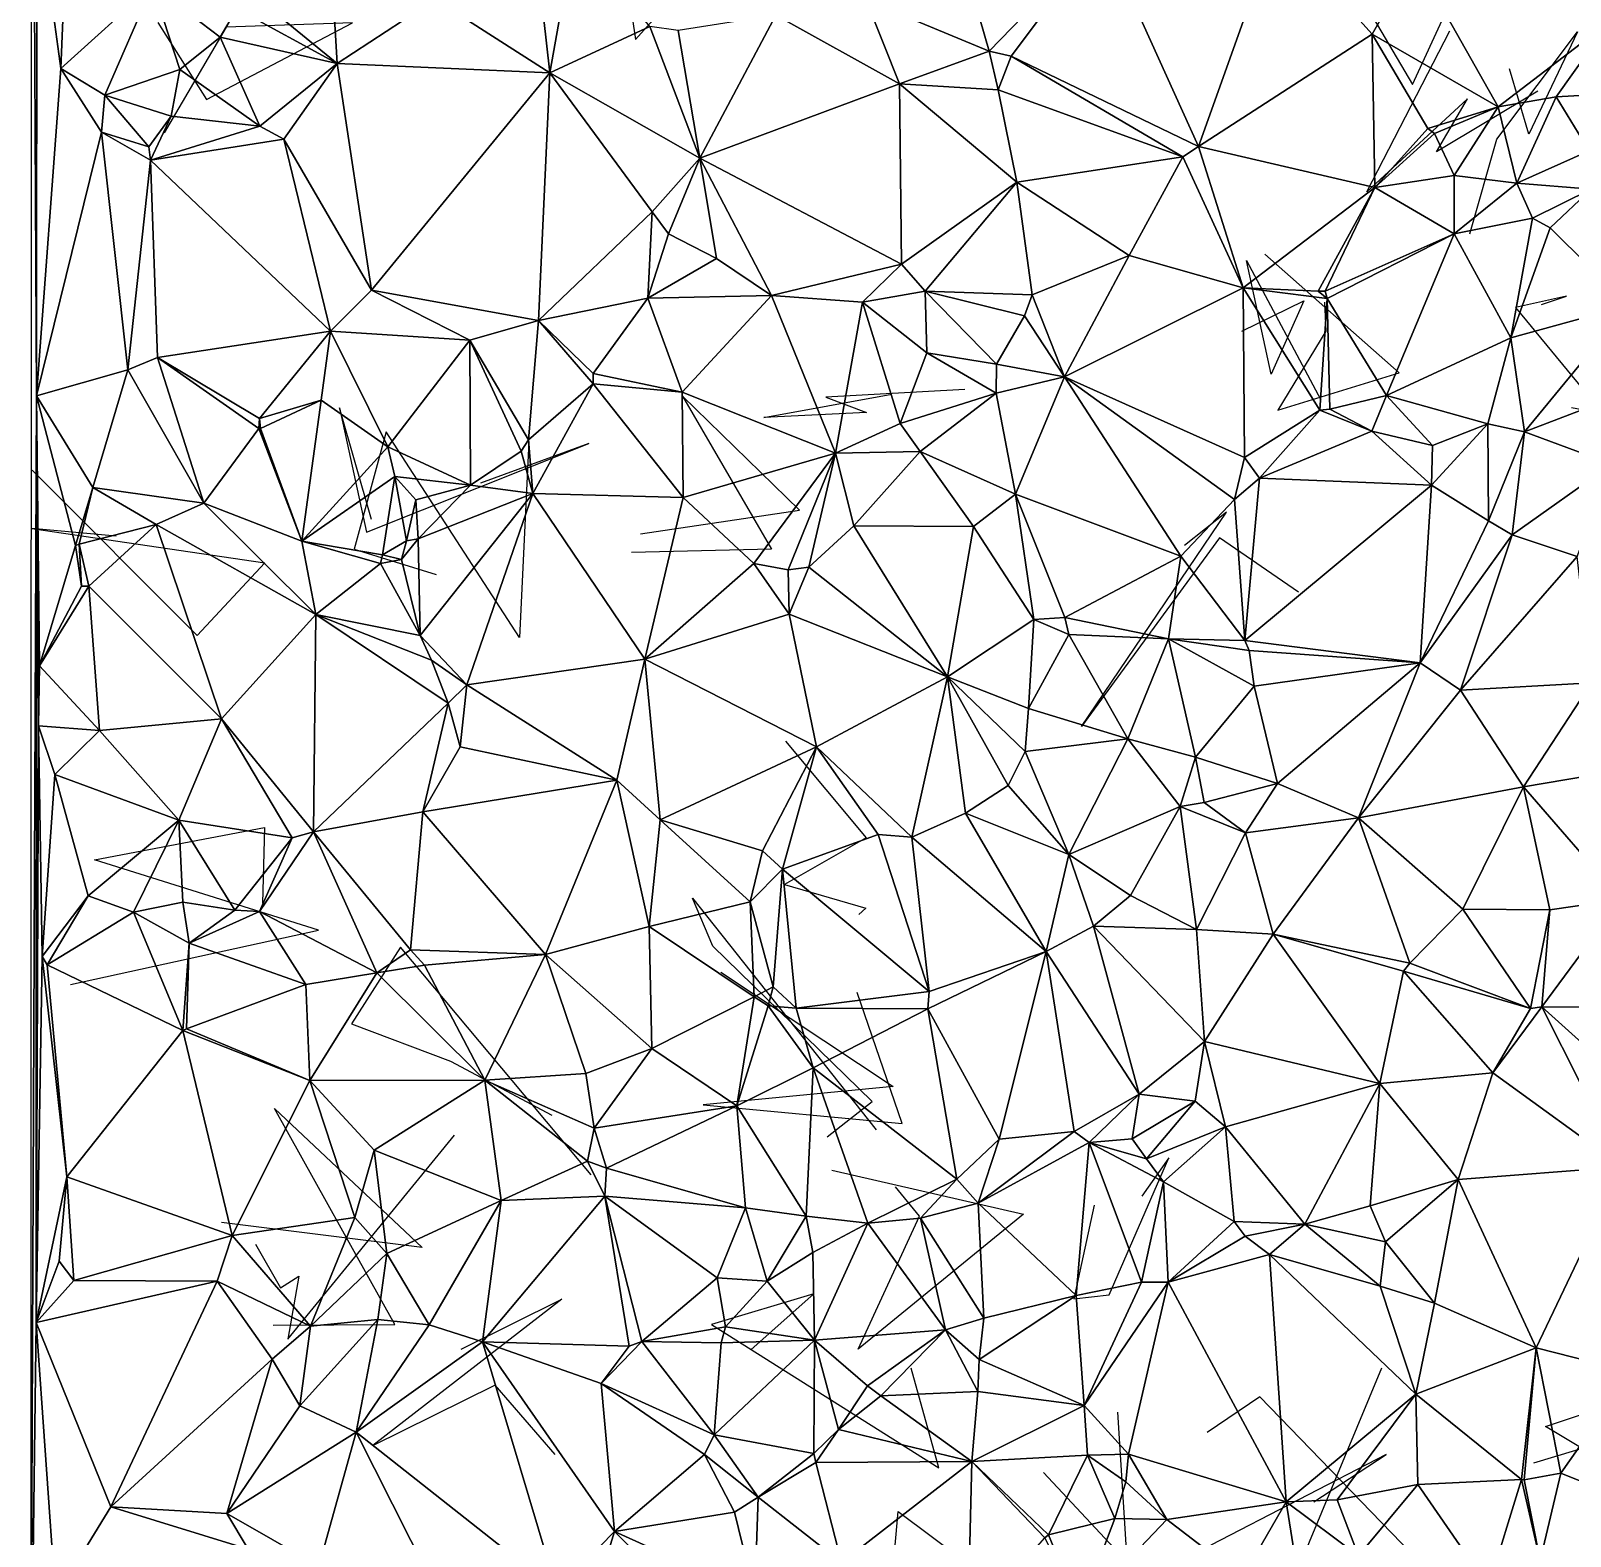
# Model space of a CAD drawing. Header units: metres. Extents: x -15.4 to 15.8, y -15.4 to 15.8.
# Drawn here: x -15 to -3.52, y -7.58 to 3.65 of the extents above; entities that cross this region are included whole.
import ezdxf

# ---------------------------------------------------------------- set-up
doc = ezdxf.new("R2010")
doc.units = ezdxf.units.M
doc.layers.add('CRACKS', color=1, linetype='Continuous')
doc.layers.add('STREET_MESH', color=7, linetype='Continuous')

msp = doc.modelspace()

# ---------------------------------------------------------------- linework, layer by layer
at = {"layer": 'CRACKS'}
for points in [[(-10.731, 5.205, 0.1), (-10.49, 3.584, 0.1), (-9.514, 4.669, 0.1), (-10.944, 4.611, 0.1), (-10.484, 5.44, 0.1)], [(-5.352, 3.899, 0.1), (-5.396, 4.439, 0.1), (-4.693, 3.247, 0.1), (-3.926, 4.916, 0.1), (-3.813, 4.714, 0.1)], [(-14.052, 3.711, 0.1), (-13.689, 3.136, 0.1), (-12.6, 3.708, 0.1), (-13.541, 3.676, 0.1), (-14.004, 2.886, 0.1)], [(-3.758, 3.197, 0.1), (-4.515, 2.746, 0.1), (-4.283, 3.14, 0.1), (-5.034, 2.447, 0.1), (-4.416, 3.647, 0.1)], [(-4.266, 2.134, 0.1), (-4.065, 2.841, 0.1), (-3.463, 3.64, 0.1), (-3.826, 2.877, 0.1), (-3.97, 3.365, 0.1)], [(-5.35, 1.625, 0.1), (-5.34, 1.408, 0.1), (-5.698, 0.819, 0.1), (-4.793, 1.096, 0.1), (-5.796, 1.983, 0.1)], [(-5.968, 1.409, 0.1), (-5.505, 1.634, 0.1), (-5.747, 1.086, 0.1), (-5.933, 1.935, 0.1), (-5.378, 0.896, 0.1)], [(-3.731, 1.606, 0.1), (-3.546, 1.67, 0.1), (-3.925, 1.585, 0.1), (-3.271, 0.792, 0.1), (-3.508, 0.837, 0.1)], [(-10.452, -0.103, 0.1), (-9.265, 0.072, 0.1), (-10.138, 0.923, 0.1), (-9.475, -0.219, 0.1), (-10.519, -0.244, 0.1)], [(-8.033, 0.973, 0.1), (-9.069, 0.915, 0.1), (-8.767, 0.802, 0.1), (-9.531, 0.763, 0.1), (-8.578, 0.937, 0.1)], [(-12.457, 0.002, 0.1), (-12.696, 0.836, 0.1), (-12.495, -0.092, 0.1), (-10.836, 0.569, 0.1), (-11.646, 0.275, 0.1)], [(-11.284, 0.585, 0.1), (-11.355, -0.876, 0.1), (-12.349, 0.656, 0.1), (-12.587, -0.218, 0.1), (-11.977, -0.408, 0.1)], [(-14.362, -0.12, 0.1), (-14.992, -0.065, 0.1), (-13.254, -0.319, 0.1), (-13.759, -0.862, 0.1), (-14.988, 0.371, 0.1)], [(-5.545, -0.54, 0.1), (-6.134, -0.133, 0.1), (-7.163, -1.54, 0.1), (-6.08, 0.057, 0.1), (-6.395, -0.192, 0.1)], [(-9.37, -1.651, 0.1), (-8.768, -2.371, 0.1), (-9.377, -2.719, 0.1), (-8.772, -2.895, 0.1), (-8.824, -2.942, 0.1)], [(-14.702, -3.466, 0.1), (-12.853, -3.06, 0.1), (-14.525, -2.535, 0.1), (-13.256, -2.295, 0.1), (-13.272, -2.858, 0.1)], [(-9.059, -4.601, 0.1), (-8.724, -4.338, 0.1), (-9.913, -3.18, 0.1), (-10.064, -2.821, 0.1), (-8.693, -4.549, 0.1)], [(-10.819, -4.886, 0.1), (-12.242, -3.188, 0.1), (-12.608, -3.759, 0.1), (-11.868, -4.037, 0.1), (-11.114, -4.439, 0.1)], [(-9.853, -3.374, 0.1), (-8.567, -4.225, 0.1), (-9.985, -4.363, 0.1), (-8.5, -4.501, 0.1), (-8.837, -3.525, 0.1)], [(-13.192, -6.007, 0.1), (-12.283, -6.001, 0.1), (-13.182, -4.391, 0.1), (-12.079, -5.426, 0.1), (-13.577, -5.24, 0.1)], [(-13.324, -5.402, 0.1), (-13.137, -5.728, 0.1), (-13, -5.64, 0.1), (-13.083, -6.111, 0.1), (-11.839, -4.589, 0.1)], [(-7.069, -5.112, 0.1), (-7.22, -5.81, 0.1), (-6.956, -5.781, 0.1), (-6.512, -4.758, 0.1), (-6.713, -5.044, 0.1)], [(-9.024, -4.85, 0.1), (-7.595, -5.178, 0.1), (-8.828, -6.186, 0.1), (-8.371, -5.192, 0.1), (-8.55, -4.974, 0.1)], [(-11.789, -6.186, 0.1), (-11.038, -5.813, 0.1), (-12.447, -6.904, 0.1), (-11.538, -6.453, 0.1), (-11.091, -6.972, 0.1)], [(-9.626, -6.187, 0.1), (-9.158, -5.773, 0.1), (-9.923, -6.002, 0.1), (-8.226, -7.071, 0.1), (-8.433, -6.328, 0.1)], [(-4.925, -6.326, 0.1), (-5.556, -7.847, 0.1), (-4.399, -8.022, 0.1), (-5.833, -6.541, 0.1), (-6.225, -6.807, 0.1)], [(-2.986, -7.192, 0.1), (-3.702, -6.761, 0.1), (-2.847, -6.476, 0.1), (-2.175, -6.548, 0.1), (-3.791, -7.035, 0.1)], [(-7.447, -7.105, 0.1), (-6.566, -8.048, 0.1), (-6.532, -7.999, 0.1), (-6.784, -8.352, 0.1), (-6.892, -6.655, 0.1)], [(-5.429, -7.324, 0.1), (-4.89, -6.972, 0.1), (-6.197, -7.646, 0.1), (-4.98, -7.808, 0.1), (-5.255, -8.197, 0.1)], [(-8.631, -8.267, 0.1), (-7.351, -7.96, 0.1), (-8.616, -8.377, 0.1), (-8.53, -7.397, 0.1), (-7.761, -7.971, 0.1)]]:
    msp.add_polyline3d(points, dxfattribs=at)
at = {"layer": 'STREET_MESH'}
for points in [[(-14.957, 0.926), (-14.997, 8.804), (-14.999, -9.096)], [(-14.957, 0.926), (-14.954, 4.682), (-14.997, 8.804)], [(-7.852, 3.497), (-8.274, 4.964), (-8.769, 3.878)], [(-8.274, 4.964), (-7.852, 3.497), (-7.006, 4.368)], [(-14.776, 3.367), (-14.954, 4.682), (-14.957, 0.926)], [(-14.776, 3.367), (-14.732, 4.399), (-14.954, 4.682)], [(-14.092, 3.987), (-14.732, 4.399), (-14.776, 3.367)], [(-13.447, 4.005), (-12.713, 3.404), (-12.771, 4.374)], [(-12.713, 3.404), (-11.983, 3.884), (-12.771, 4.374)], [(-11.248, 4.398), (-11.983, 3.884), (-11.128, 3.334)], [(-10.945, 4.367), (-11.248, 4.398), (-11.128, 3.334)], [(-10.381, 3.68), (-10.945, 4.367), (-11.128, 3.334)], [(-7.852, 3.497), (-7.687, 3.459), (-7.006, 4.368)], [(-7.687, 3.459), (-6.291, 2.785), (-7.006, 4.368)], [(-6.291, 2.785), (-5.709, 4.417), (-7.006, 4.368)], [(-5.709, 4.417), (-6.291, 2.785), (-4.994, 3.624)], [(-4.676, 4.183), (-5.709, 4.417), (-4.994, 3.624)], [(-4.054, 3.082), (-4.676, 4.183), (-4.994, 3.624)], [(-4.676, 4.183), (-4.054, 3.082), (-3.222, 3.717)], [(-14.092, 3.987), (-14.776, 3.367), (-14.447, 3.167)], [(-13.888, 3.36), (-14.092, 3.987), (-14.447, 3.167)], [(-13.888, 3.36), (-13.587, 3.6), (-14.092, 3.987)], [(-13.587, 3.6), (-13.463, 3.813), (-14.092, 3.987)], [(-13.463, 3.813), (-12.713, 3.404), (-13.447, 4.005)], [(-12.713, 3.404), (-13.463, 3.813), (-13.587, 3.6)], [(-11.983, 3.884), (-12.713, 3.404), (-11.128, 3.334)], [(-9.443, 3.766), (-8.519, 3.253), (-8.769, 3.878)], [(-8.519, 3.253), (-7.852, 3.497), (-8.769, 3.878)], [(-10.009, 2.699), (-10.381, 3.68), (-11.128, 3.334)], [(-10.381, 3.68), (-10.009, 2.699), (-10.172, 3.65)], [(-10.172, 3.65), (-10.009, 2.699), (-9.443, 3.766)], [(-10.009, 2.699), (-8.519, 3.253), (-9.443, 3.766)], [(-4.054, 3.082), (-3.623, 3.156), (-3.222, 3.717)], [(-3.623, 3.156), (-2.958, 3.192), (-3.222, 3.717)], [(-13.29, 2.938), (-13.587, 3.6), (-13.888, 3.36)], [(-13.29, 2.938), (-12.713, 3.404), (-13.587, 3.6)], [(-6.291, 2.785), (-4.975, 2.479), (-4.994, 3.624)], [(-4.975, 2.479), (-4.579, 2.919), (-4.994, 3.624)], [(-4.579, 2.919), (-4.054, 3.082), (-4.994, 3.624)], [(-7.784, 3.208), (-7.852, 3.497), (-8.519, 3.253)], [(-7.852, 3.497), (-7.784, 3.208), (-7.687, 3.459)], [(-7.784, 3.208), (-6.406, 2.709), (-7.687, 3.459)], [(-6.406, 2.709), (-6.291, 2.785), (-7.687, 3.459)], [(-14.473, 2.893), (-14.776, 3.367), (-14.957, 0.926)], [(-14.447, 3.167), (-14.776, 3.367), (-14.473, 2.893)], [(-13.888, 3.36), (-14.447, 3.167), (-13.951, 3.011)], [(-13.29, 2.938), (-13.888, 3.36), (-13.951, 3.011)], [(-12.713, 3.404), (-13.29, 2.938), (-13.113, 2.839)], [(-12.457, 1.713), (-12.713, 3.404), (-13.113, 2.839)], [(-11.128, 3.334), (-12.713, 3.404), (-12.457, 1.713)], [(-11.213, 1.488), (-11.128, 3.334), (-12.457, 1.713)], [(-11.213, 1.488), (-10.366, 2.297), (-11.128, 3.334)], [(-10.366, 2.297), (-10.009, 2.699), (-11.128, 3.334)], [(-8.519, 3.253), (-10.009, 2.699), (-8.505, 1.908)], [(-8.519, 3.253), (-8.505, 1.908), (-7.646, 2.52)], [(-7.784, 3.208), (-8.519, 3.253), (-7.646, 2.52)], [(-14.119, 2.783), (-14.447, 3.167), (-14.473, 2.893)], [(-14.447, 3.167), (-14.119, 2.783), (-13.951, 3.011)], [(-6.406, 2.709), (-7.784, 3.208), (-7.646, 2.52)], [(-3.623, 3.156), (-4.054, 3.082), (-3.915, 2.512)], [(-3.376, 2.753), (-3.623, 3.156), (-3.915, 2.512)], [(-3.376, 2.753), (-2.958, 3.192), (-3.623, 3.156)], [(-14.119, 2.783), (-14.107, 2.683), (-13.951, 3.011)], [(-14.107, 2.683), (-13.29, 2.938), (-13.951, 3.011)], [(-4.579, 2.919), (-4.531, 2.881), (-4.054, 3.082)], [(-4.531, 2.881), (-4.382, 2.568), (-4.054, 3.082)], [(-4.054, 3.082), (-4.382, 2.568), (-3.915, 2.512)], [(-14.473, 2.893), (-14.957, 0.926), (-14.276, 1.12)], [(-14.107, 2.683), (-14.473, 2.893), (-14.276, 1.12)], [(-14.107, 2.683), (-14.119, 2.783), (-14.473, 2.893)], [(-13.113, 2.839), (-13.29, 2.938), (-14.107, 2.683)], [(-4.531, 2.881), (-4.579, 2.919), (-4.975, 2.479)], [(-4.382, 2.568), (-4.531, 2.881), (-4.975, 2.479)], [(-12.763, 1.409), (-13.113, 2.839), (-14.107, 2.683)], [(-12.763, 1.409), (-12.457, 1.713), (-13.113, 2.839)], [(-6.291, 2.785), (-6.406, 2.709), (-5.958, 1.732)], [(-4.975, 2.479), (-6.291, 2.785), (-5.958, 1.732)], [(-14.053, 1.211), (-14.107, 2.683), (-14.276, 1.12)], [(-14.053, 1.211), (-12.763, 1.409), (-14.107, 2.683)], [(-10.366, 2.297), (-10.244, 2.134), (-10.009, 2.699)], [(-10.244, 2.134), (-9.885, 1.951), (-10.009, 2.699)], [(-10.009, 2.699), (-9.474, 1.673), (-8.505, 1.908)], [(-10.009, 2.699), (-9.885, 1.951), (-9.474, 1.673)], [(-6.808, 1.971), (-6.406, 2.709), (-7.646, 2.52)], [(-6.406, 2.709), (-6.808, 1.971), (-5.958, 1.732)], [(-3.362, 2.468), (-3.376, 2.753), (-3.915, 2.512)], [(-4.382, 2.568), (-4.975, 2.479), (-4.382, 2.133)], [(-4.382, 2.568), (-4.382, 2.133), (-3.915, 2.512)], [(-8.505, 1.908), (-8.329, 1.707), (-7.646, 2.52)], [(-8.329, 1.707), (-7.53, 1.68), (-7.646, 2.52)], [(-7.53, 1.68), (-6.808, 1.971), (-7.646, 2.52)], [(-5.397, 1.706), (-4.975, 2.479), (-5.958, 1.732)], [(-5.397, 1.706), (-5.346, 1.705), (-4.975, 2.479)], [(-4.975, 2.479), (-5.346, 1.705), (-4.382, 2.133)], [(-4.382, 2.133), (-3.799, 2.251), (-3.915, 2.512)], [(-3.799, 2.251), (-3.362, 2.468), (-3.915, 2.512)], [(-3.362, 2.468), (-3.799, 2.251), (-3.667, 2.179)], [(-3.362, 2.468), (-3.667, 2.179), (-3.084, 1.599)], [(-11.213, 1.488), (-10.398, 1.654), (-10.366, 2.297)], [(-10.398, 1.654), (-10.244, 2.134), (-10.366, 2.297)], [(-3.799, 2.251), (-4.382, 2.133), (-3.96, 1.359)], [(-3.667, 2.179), (-3.799, 2.251), (-3.96, 1.359)], [(-10.244, 2.134), (-10.398, 1.654), (-9.885, 1.951)], [(-5.346, 1.705), (-5.33, 1.651), (-4.382, 2.133)], [(-5.33, 1.651), (-4.888, 0.929), (-4.382, 2.133)], [(-4.382, 2.133), (-4.888, 0.929), (-3.96, 1.359)], [(-3.084, 1.599), (-3.667, 2.179), (-3.96, 1.359)], [(-7.53, 1.68), (-7.289, 1.067), (-6.808, 1.971)], [(-6.808, 1.971), (-7.289, 1.067), (-5.958, 1.732)], [(-9.885, 1.951), (-10.398, 1.654), (-9.474, 1.673)], [(-8.505, 1.908), (-9.474, 1.673), (-8.797, 1.625)], [(-8.329, 1.707), (-8.505, 1.908), (-8.797, 1.625)], [(-7.289, 1.067), (-5.948, 0.465), (-5.958, 1.732)], [(-5.948, 0.465), (-5.384, 0.819), (-5.958, 1.732)], [(-5.384, 0.819), (-5.33, 1.651), (-5.958, 1.732)], [(-5.33, 1.651), (-5.397, 1.706), (-5.958, 1.732)], [(-12.763, 1.409), (-11.725, 1.341), (-12.457, 1.713)], [(-11.725, 1.341), (-11.213, 1.488), (-12.457, 1.713)], [(-10.398, 1.654), (-11.213, 1.488), (-10.805, 1.092)], [(-10.398, 1.654), (-10.805, 1.092), (-10.141, 0.954)], [(-9.474, 1.673), (-10.398, 1.654), (-10.141, 0.954)], [(-8.998, 0.498), (-9.474, 1.673), (-10.141, 0.954)], [(-9.474, 1.673), (-8.998, 0.498), (-8.797, 1.625)], [(-8.998, 0.498), (-8.515, 0.719), (-8.797, 1.625)], [(-8.317, 1.246), (-8.329, 1.707), (-8.797, 1.625)], [(-8.515, 0.719), (-8.317, 1.246), (-8.797, 1.625)], [(-7.53, 1.68), (-8.329, 1.707), (-7.587, 1.523)], [(-8.329, 1.707), (-7.797, 1.162), (-7.587, 1.523)], [(-8.317, 1.246), (-7.797, 1.162), (-8.329, 1.707)], [(-7.289, 1.067), (-7.53, 1.68), (-7.587, 1.523)], [(-5.346, 1.705), (-5.397, 1.706), (-5.33, 1.651)], [(-5.384, 0.819), (-5.311, 0.826), (-5.33, 1.651)], [(-5.33, 1.651), (-5.311, 0.826), (-4.888, 0.929)], [(-7.797, 1.162), (-7.289, 1.067), (-7.587, 1.523)], [(-3.859, 0.657), (-3.084, 1.599), (-3.96, 1.359)], [(-3.084, 1.599), (-3.859, 0.657), (-2.791, 1.065)], [(-13.294, 0.757), (-12.763, 1.409), (-14.053, 1.211)], [(-12.834, 0.894), (-12.763, 1.409), (-13.294, 0.757)], [(-12.336, 0.545), (-12.763, 1.409), (-12.834, 0.894)], [(-11.725, 1.341), (-12.763, 1.409), (-12.336, 0.545)], [(-11.213, 1.488), (-11.725, 1.341), (-11.286, 0.597)], [(-10.805, 1.015), (-11.213, 1.488), (-11.286, 0.597)], [(-11.213, 1.488), (-10.805, 1.015), (-10.805, 1.092)], [(-11.72, 0.26), (-11.725, 1.341), (-12.336, 0.545)], [(-11.725, 1.341), (-11.342, 0.513), (-11.286, 0.597)], [(-11.342, 0.513), (-11.725, 1.341), (-11.72, 0.26)], [(-4.888, 0.929), (-4.133, 0.717), (-3.96, 1.359)], [(-4.133, 0.717), (-3.859, 0.657), (-3.96, 1.359)], [(-13.709, 0.124), (-14.053, 1.211), (-14.276, 1.12)], [(-13.294, 0.757), (-14.053, 1.211), (-13.299, 0.681)], [(-14.053, 1.211), (-13.709, 0.124), (-13.299, 0.681)], [(-7.8, 0.946), (-8.317, 1.246), (-8.515, 0.719)], [(-7.797, 1.162), (-8.317, 1.246), (-7.8, 0.946)], [(-7.797, 1.162), (-7.8, 0.946), (-7.289, 1.067)], [(-14.957, 0.926), (-14.537, 0.243), (-14.276, 1.12)], [(-14.537, 0.243), (-13.709, 0.124), (-14.276, 1.12)], [(-10.805, 1.092), (-10.805, 1.015), (-10.141, 0.954)], [(-7.289, 1.067), (-7.8, 0.946), (-7.656, 0.192)], [(-7.289, 1.067), (-7.656, 0.192), (-6.422, -0.271)], [(-6.021, 0.153), (-7.289, 1.067), (-6.422, -0.271)], [(-7.289, 1.067), (-6.021, 0.153), (-5.948, 0.465)], [(-3.859, 0.657), (-3.208, 0.415), (-2.791, 1.065)], [(-14.959, -5.986), (-14.957, 0.926), (-14.999, -9.096)], [(-14.941, -1.535), (-14.957, 0.926), (-14.959, -5.986)], [(-14.941, -1.535), (-14.933, -1.088), (-14.957, 0.926)], [(-14.933, -1.088), (-14.666, -0.191), (-14.957, 0.926)], [(-14.666, -0.191), (-14.537, 0.243), (-14.957, 0.926)], [(-10.805, 1.015), (-11.286, 0.597), (-11.256, 0.198)], [(-10.805, 1.015), (-11.256, 0.198), (-10.134, 0.167)], [(-10.805, 1.015), (-10.134, 0.167), (-10.141, 0.954)], [(-10.134, 0.167), (-8.998, 0.498), (-10.141, 0.954)], [(-8.367, 0.51), (-7.8, 0.946), (-8.515, 0.719)], [(-7.8, 0.946), (-8.367, 0.51), (-7.656, 0.192)], [(-5.311, 0.826), (-4.998, 0.663), (-4.888, 0.929)], [(-4.998, 0.663), (-4.546, 0.554), (-4.888, 0.929)], [(-4.546, 0.554), (-4.133, 0.717), (-4.888, 0.929)], [(-13.286, 0.683), (-12.834, 0.894), (-13.294, 0.757)], [(-13.286, 0.683), (-12.977, -0.158), (-12.834, 0.894)], [(-12.977, -0.158), (-12.336, 0.545), (-12.834, 0.894)], [(-5.836, 0.312), (-5.384, 0.819), (-5.948, 0.465)], [(-4.998, 0.663), (-5.384, 0.819), (-5.836, 0.312)], [(-4.998, 0.663), (-5.311, 0.826), (-5.384, 0.819)], [(-13.286, 0.683), (-13.294, 0.757), (-13.299, 0.681)], [(-8.998, 0.498), (-8.367, 0.51), (-8.515, 0.719)], [(-4.126, -0.006), (-4.133, 0.717), (-4.552, 0.259)], [(-4.133, 0.717), (-4.546, 0.554), (-4.552, 0.259)], [(-4.133, 0.717), (-4.126, -0.006), (-3.859, 0.657)], [(-13.709, 0.124), (-12.977, -0.158), (-13.299, 0.681)], [(-12.977, -0.158), (-13.286, 0.683), (-13.299, 0.681)], [(-11.286, 0.597), (-11.342, 0.513), (-11.256, 0.198)], [(-4.998, 0.663), (-5.836, 0.312), (-4.552, 0.259)], [(-4.546, 0.554), (-4.998, 0.663), (-4.552, 0.259)], [(-4.126, -0.006), (-3.951, -0.112), (-3.859, 0.657)], [(-3.859, 0.657), (-3.951, -0.112), (-3.208, 0.415)], [(-12.336, 0.545), (-12.977, -0.158), (-12.285, 0.324)], [(-11.72, 0.26), (-12.336, 0.545), (-12.285, 0.324)], [(-11.342, 0.513), (-11.72, 0.26), (-11.256, 0.198)], [(-9.606, -0.324), (-8.998, 0.498), (-10.134, 0.167)], [(-9.35, -0.373), (-8.998, 0.498), (-9.606, -0.324)], [(-8.998, 0.498), (-9.35, -0.373), (-9.197, -0.353)], [(-8.998, 0.498), (-9.197, -0.353), (-8.86, -0.044)], [(-8.367, 0.51), (-8.998, 0.498), (-8.86, -0.044)], [(-8.367, 0.51), (-8.86, -0.044), (-7.969, -0.048)], [(-7.656, 0.192), (-8.367, 0.51), (-7.969, -0.048)], [(-6.021, 0.153), (-5.836, 0.312), (-5.948, 0.465)], [(-3.951, -0.112), (-3.467, -0.274), (-3.208, 0.415)], [(-14.666, -0.191), (-14.639, -0.181), (-14.537, 0.243)], [(-14.537, 0.243), (-14.639, -0.181), (-14.065, -0.034)], [(-13.709, 0.124), (-14.537, 0.243), (-14.065, -0.034)], [(-12.977, -0.158), (-12.377, -0.26), (-12.285, 0.324)], [(-12.377, -0.26), (-12.198, -0.157), (-12.285, 0.324)], [(-12.198, -0.157), (-12.128, 0.15), (-12.285, 0.324)], [(-12.128, 0.15), (-11.72, 0.26), (-12.285, 0.324)], [(-12.11, -0.142), (-11.72, 0.26), (-12.128, 0.15)], [(-11.256, 0.198), (-11.72, 0.26), (-12.11, -0.142)], [(-5.836, 0.312), (-6.021, 0.153), (-5.944, -0.9)], [(-4.552, 0.259), (-5.836, 0.312), (-5.944, -0.9)], [(-4.636, -1.066), (-4.552, 0.259), (-5.944, -0.9)], [(-4.636, -1.066), (-4.126, -0.006), (-4.552, 0.259)], [(-13.709, 0.124), (-14.065, -0.034), (-12.874, -0.706)], [(-12.977, -0.158), (-13.709, 0.124), (-12.874, -0.706)], [(-12.198, -0.157), (-12.11, -0.142), (-12.128, 0.15)], [(-11.256, 0.198), (-12.11, -0.142), (-12.094, -0.863)], [(-11.748, -1.231), (-11.256, 0.198), (-12.094, -0.863)], [(-10.419, -1.039), (-11.256, 0.198), (-11.748, -1.231)], [(-10.134, 0.167), (-11.256, 0.198), (-10.419, -1.039)], [(-9.606, -0.324), (-10.134, 0.167), (-10.419, -1.039)], [(-7.656, 0.192), (-7.969, -0.048), (-7.519, -0.742)], [(-7.656, 0.192), (-7.288, -0.729), (-6.422, -0.271)], [(-7.288, -0.729), (-7.656, 0.192), (-7.519, -0.742)], [(-6.021, 0.153), (-6.422, -0.271), (-5.944, -0.9)], [(-14.639, -0.181), (-14.567, -0.494), (-14.065, -0.034)], [(-14.567, -0.494), (-13.578, -1.484), (-14.065, -0.034)], [(-14.065, -0.034), (-13.578, -1.484), (-12.874, -0.706)], [(-8.86, -0.044), (-9.197, -0.353), (-8.163, -1.171)], [(-7.969, -0.048), (-8.86, -0.044), (-8.163, -1.171)], [(-7.969, -0.048), (-8.163, -1.171), (-7.519, -0.742)], [(-3.951, -0.112), (-4.126, -0.006), (-4.636, -1.066)], [(-3.951, -0.112), (-4.636, -1.066), (-4.335, -1.269)], [(-3.467, -0.274), (-3.951, -0.112), (-4.335, -1.269)], [(-14.621, -0.494), (-14.666, -0.191), (-14.933, -1.088)], [(-14.639, -0.181), (-14.666, -0.191), (-14.621, -0.494)], [(-14.639, -0.181), (-14.621, -0.494), (-14.567, -0.494)], [(-12.977, -0.158), (-12.874, -0.706), (-12.392, -0.324)], [(-12.377, -0.26), (-12.977, -0.158), (-12.392, -0.324)], [(-12.235, -0.295), (-12.198, -0.157), (-12.377, -0.26)], [(-12.11, -0.142), (-12.235, -0.295), (-12.094, -0.863)], [(-12.198, -0.157), (-12.235, -0.295), (-12.11, -0.142)], [(-12.392, -0.324), (-12.874, -0.706), (-12.094, -0.863)], [(-12.235, -0.295), (-12.377, -0.26), (-12.392, -0.324)], [(-12.235, -0.295), (-12.392, -0.324), (-12.094, -0.863)], [(-9.606, -0.324), (-10.419, -1.039), (-9.344, -0.703)], [(-9.35, -0.373), (-9.606, -0.324), (-9.344, -0.703)], [(-7.288, -0.729), (-6.514, -0.886), (-6.422, -0.271)], [(-6.422, -0.271), (-6.514, -0.886), (-5.944, -0.9)], [(-3.36, -1.216), (-3.467, -0.274), (-4.335, -1.269)], [(-9.197, -0.353), (-9.35, -0.373), (-9.344, -0.703)], [(-8.163, -1.171), (-9.197, -0.353), (-9.344, -0.703)], [(-14.621, -0.494), (-14.933, -1.088), (-14.567, -0.494)], [(-14.933, -1.088), (-14.487, -1.571), (-14.567, -0.494)], [(-14.487, -1.571), (-13.578, -1.484), (-14.567, -0.494)], [(-13.578, -1.484), (-12.891, -2.327), (-12.874, -0.706)], [(-12.874, -0.706), (-12.891, -2.327), (-11.887, -1.368)], [(-12.874, -0.706), (-12.01, -1.046), (-12.094, -0.863)], [(-12.01, -1.046), (-12.874, -0.706), (-11.887, -1.368)], [(-9.344, -0.703), (-10.419, -1.039), (-9.138, -1.693)], [(-8.163, -1.171), (-9.344, -0.703), (-9.138, -1.693)], [(-8.163, -1.171), (-7.558, -1.407), (-7.519, -0.742)], [(-7.558, -1.407), (-7.256, -0.854), (-7.519, -0.742)], [(-7.256, -0.854), (-7.288, -0.729), (-7.519, -0.742)], [(-7.288, -0.729), (-7.256, -0.854), (-6.514, -0.886)], [(-12.01, -1.046), (-11.748, -1.231), (-12.094, -0.863)], [(-6.818, -1.634), (-7.256, -0.854), (-7.558, -1.407)], [(-7.256, -0.854), (-6.818, -1.634), (-6.514, -0.886)], [(-6.818, -1.634), (-6.312, -1.77), (-6.514, -0.886)], [(-6.514, -0.886), (-5.912, -0.974), (-5.944, -0.9)], [(-5.912, -0.974), (-6.514, -0.886), (-5.876, -1.241)], [(-6.514, -0.886), (-6.312, -1.77), (-5.876, -1.241)], [(-5.912, -0.974), (-4.636, -1.066), (-5.944, -0.9)], [(-5.912, -0.974), (-5.876, -1.241), (-4.636, -1.066)], [(-14.487, -1.571), (-14.933, -1.088), (-14.941, -1.535)], [(-12.01, -1.046), (-11.887, -1.368), (-11.748, -1.231)], [(-10.628, -1.942), (-10.419, -1.039), (-11.748, -1.231)], [(-10.628, -1.942), (-10.306, -2.238), (-10.419, -1.039)], [(-10.419, -1.039), (-10.306, -2.238), (-9.138, -1.693)], [(-5.876, -1.241), (-5.7, -1.966), (-4.636, -1.066)], [(-4.636, -1.066), (-5.7, -1.966), (-5.097, -2.222)], [(-4.636, -1.066), (-5.097, -2.222), (-4.335, -1.269)], [(-11.887, -1.368), (-11.796, -1.692), (-11.748, -1.231)], [(-11.796, -1.692), (-10.628, -1.942), (-11.748, -1.231)], [(-8.428, -2.367), (-8.163, -1.171), (-9.138, -1.693)], [(-8.027, -2.188), (-8.163, -1.171), (-8.428, -2.367)], [(-7.558, -1.407), (-8.163, -1.171), (-7.583, -1.727)], [(-8.163, -1.171), (-7.709, -1.982), (-7.583, -1.727)], [(-8.027, -2.188), (-7.709, -1.982), (-8.163, -1.171)], [(-6.312, -1.77), (-5.7, -1.966), (-5.876, -1.241)], [(-3.866, -1.992), (-3.36, -1.216), (-4.335, -1.269)], [(-3.059, -1.853), (-3.36, -1.216), (-3.866, -1.992)], [(-11.887, -1.368), (-12.891, -2.327), (-12.074, -2.178)], [(-11.796, -1.692), (-11.887, -1.368), (-12.074, -2.178)], [(-5.097, -2.222), (-3.866, -1.992), (-4.335, -1.269)], [(-14.487, -1.571), (-13.895, -2.24), (-13.578, -1.484)], [(-13.578, -1.484), (-13.895, -2.24), (-13.049, -2.372)], [(-12.891, -2.327), (-13.578, -1.484), (-13.049, -2.372)], [(-6.818, -1.634), (-7.558, -1.407), (-7.583, -1.727)], [(-14.915, -3.256), (-14.941, -1.535), (-14.959, -5.986)], [(-14.915, -3.256), (-14.82, -1.899), (-14.941, -1.535)], [(-14.82, -1.899), (-14.487, -1.571), (-14.941, -1.535)], [(-13.895, -2.24), (-14.487, -1.571), (-14.82, -1.899)], [(-10.628, -1.942), (-11.796, -1.692), (-12.074, -2.178)], [(-10.306, -2.238), (-9.543, -2.469), (-9.138, -1.693)], [(-9.543, -2.469), (-9.392, -2.606), (-9.138, -1.693)], [(-9.392, -2.606), (-8.679, -2.346), (-9.138, -1.693)], [(-8.679, -2.346), (-8.428, -2.367), (-9.138, -1.693)], [(-7.256, -2.496), (-6.818, -1.634), (-7.583, -1.727)], [(-6.818, -1.634), (-7.256, -2.496), (-6.427, -2.137)], [(-6.312, -1.77), (-6.818, -1.634), (-6.427, -2.137)], [(-7.709, -1.982), (-7.256, -2.496), (-7.583, -1.727)], [(-6.312, -1.77), (-6.427, -2.137), (-6.249, -2.107)], [(-5.7, -1.966), (-6.312, -1.77), (-6.249, -2.107)], [(-14.82, -1.899), (-14.915, -3.256), (-14.571, -2.805)], [(-13.895, -2.24), (-14.82, -1.899), (-14.571, -2.805)], [(-11.161, -3.241), (-10.628, -1.942), (-12.074, -2.178)], [(-10.388, -3.033), (-10.628, -1.942), (-11.161, -3.241)], [(-10.388, -3.033), (-10.306, -2.238), (-10.628, -1.942)], [(-3.138, -2.83), (-3.059, -1.853), (-3.866, -1.992)], [(-7.256, -2.496), (-7.709, -1.982), (-8.027, -2.188)], [(-5.939, -2.334), (-5.7, -1.966), (-6.249, -2.107)], [(-5.7, -1.966), (-5.939, -2.334), (-5.097, -2.222)], [(-3.866, -1.992), (-5.097, -2.222), (-4.319, -2.903)], [(-3.67, -2.908), (-3.866, -1.992), (-4.319, -2.903)], [(-3.138, -2.83), (-3.866, -1.992), (-3.67, -2.908)], [(-12.891, -2.327), (-12.167, -3.207), (-12.074, -2.178)], [(-12.167, -3.207), (-11.161, -3.241), (-12.074, -2.178)], [(-7.256, -2.496), (-6.798, -2.801), (-6.427, -2.137)], [(-6.427, -2.137), (-6.798, -2.801), (-6.305, -3.055)], [(-6.427, -2.137), (-5.939, -2.334), (-6.249, -2.107)], [(-5.939, -2.334), (-6.427, -2.137), (-6.305, -3.055)], [(-14.232, -2.925), (-13.895, -2.24), (-14.571, -2.805)], [(-13.866, -2.852), (-13.895, -2.24), (-14.232, -2.925)], [(-13.895, -2.24), (-13.477, -2.91), (-13.049, -2.372)], [(-13.895, -2.24), (-13.866, -2.852), (-13.477, -2.91)], [(-10.306, -2.238), (-10.388, -3.033), (-9.633, -2.848)], [(-10.306, -2.238), (-9.633, -2.848), (-9.543, -2.469)], [(-8.027, -2.188), (-8.428, -2.367), (-7.426, -3.22)], [(-7.256, -2.496), (-8.027, -2.188), (-7.426, -3.22)], [(-5.939, -2.334), (-5.733, -3.09), (-5.097, -2.222)], [(-5.733, -3.09), (-4.713, -3.306), (-5.097, -2.222)], [(-5.097, -2.222), (-4.713, -3.306), (-4.319, -2.903)], [(-13.477, -2.91), (-13.293, -2.921), (-13.049, -2.372)], [(-12.891, -2.327), (-13.293, -2.921), (-12.419, -3.379)], [(-13.293, -2.921), (-12.891, -2.327), (-13.049, -2.372)], [(-12.891, -2.327), (-12.419, -3.379), (-12.167, -3.207)], [(-8.679, -2.346), (-9.392, -2.606), (-8.299, -3.518)], [(-8.428, -2.367), (-8.679, -2.346), (-8.299, -3.518)], [(-7.426, -3.22), (-8.428, -2.367), (-8.299, -3.518)], [(-5.733, -3.09), (-5.939, -2.334), (-6.305, -3.055)], [(-9.633, -2.848), (-9.392, -2.606), (-9.543, -2.469)], [(-7.074, -3.031), (-7.256, -2.496), (-7.426, -3.22)], [(-7.074, -3.031), (-6.798, -2.801), (-7.256, -2.496)], [(-9.462, -3.482), (-9.392, -2.606), (-9.633, -2.848)], [(-9.392, -2.606), (-9.462, -3.482), (-9.292, -3.641)], [(-9.392, -2.606), (-9.292, -3.641), (-8.299, -3.518)], [(-14.915, -3.256), (-14.876, -3.318), (-14.571, -2.805)], [(-14.876, -3.318), (-14.232, -2.925), (-14.571, -2.805)], [(-13.866, -2.852), (-14.232, -2.925), (-13.817, -3.158)], [(-13.477, -2.91), (-13.866, -2.852), (-13.817, -3.158)], [(-9.633, -2.848), (-10.388, -3.033), (-9.604, -3.558)], [(-9.462, -3.482), (-9.633, -2.848), (-9.604, -3.558)], [(-6.798, -2.801), (-7.074, -3.031), (-6.305, -3.055)], [(-3.729, -3.632), (-3.138, -2.83), (-3.67, -2.908)], [(-2.336, -3.638), (-3.138, -2.83), (-3.729, -3.632)], [(-14.232, -2.925), (-14.876, -3.318), (-13.866, -3.809)], [(-13.817, -3.158), (-14.232, -2.925), (-13.866, -3.809)], [(-13.293, -2.921), (-13.477, -2.91), (-13.817, -3.158)], [(-13.293, -2.921), (-13.817, -3.158), (-12.948, -3.465)], [(-12.419, -3.379), (-13.293, -2.921), (-12.948, -3.465)], [(-4.713, -3.306), (-3.814, -3.645), (-4.319, -2.903)], [(-3.814, -3.645), (-3.67, -2.908), (-4.319, -2.903)], [(-3.814, -3.645), (-3.729, -3.632), (-3.67, -2.908)], [(-10.388, -3.033), (-11.161, -3.241), (-10.368, -3.943)], [(-9.604, -3.558), (-10.388, -3.033), (-10.368, -3.943)], [(-6.732, -4.283), (-7.074, -3.031), (-7.426, -3.22)], [(-7.074, -3.031), (-6.246, -3.891), (-6.305, -3.055)], [(-7.074, -3.031), (-6.732, -4.283), (-6.246, -3.891)], [(-6.246, -3.891), (-5.733, -3.09), (-6.305, -3.055)], [(-5.733, -3.09), (-6.246, -3.891), (-4.938, -4.204)], [(-4.76, -3.367), (-5.733, -3.09), (-4.938, -4.204)], [(-4.713, -3.306), (-5.733, -3.09), (-4.76, -3.367)], [(-13.838, -3.797), (-13.817, -3.158), (-13.866, -3.809)], [(-13.817, -3.158), (-13.838, -3.797), (-12.948, -3.465)], [(-12.419, -3.379), (-12.063, -3.32), (-12.167, -3.207)], [(-12.063, -3.32), (-11.161, -3.241), (-12.167, -3.207)], [(-14.915, -3.256), (-14.959, -5.986), (-14.73, -4.9)], [(-14.876, -3.318), (-14.915, -3.256), (-14.73, -4.9)], [(-13.866, -3.809), (-14.876, -3.318), (-14.73, -4.9)], [(-12.063, -3.32), (-12.419, -3.379), (-11.612, -4.18)], [(-11.161, -3.241), (-12.063, -3.32), (-11.612, -4.18)], [(-10.86, -4.129), (-11.161, -3.241), (-11.612, -4.18)], [(-11.161, -3.241), (-10.86, -4.129), (-10.368, -3.943)], [(-7.426, -3.22), (-8.299, -3.518), (-8.308, -3.647)], [(-7.776, -4.618), (-7.426, -3.22), (-8.308, -3.647)], [(-7.218, -4.562), (-7.426, -3.22), (-7.776, -4.618)], [(-7.218, -4.562), (-6.732, -4.283), (-7.426, -3.22)], [(-4.713, -3.306), (-4.76, -3.367), (-3.814, -3.645)], [(-12.919, -4.182), (-12.419, -3.379), (-12.948, -3.465)], [(-12.419, -3.379), (-12.919, -4.182), (-11.612, -4.18)], [(-4.76, -3.367), (-4.938, -4.204), (-4.095, -4.125)], [(-3.814, -3.645), (-4.76, -3.367), (-4.095, -4.125)], [(-13.838, -3.797), (-12.919, -4.182), (-12.948, -3.465)], [(-9.733, -4.37), (-9.604, -3.558), (-10.368, -3.943)], [(-9.733, -4.37), (-9.499, -3.624), (-9.604, -3.558)], [(-9.499, -3.624), (-9.462, -3.482), (-9.604, -3.558)], [(-9.462, -3.482), (-9.499, -3.624), (-9.292, -3.641)], [(-8.299, -3.518), (-9.292, -3.641), (-8.308, -3.647)], [(-9.499, -3.624), (-9.733, -4.37), (-9.165, -4.086)], [(-9.292, -3.641), (-9.499, -3.624), (-9.165, -4.086)], [(-9.292, -3.641), (-9.165, -4.086), (-8.308, -3.647)], [(-9.165, -4.086), (-8.092, -4.918), (-8.308, -3.647)], [(-8.092, -4.918), (-7.776, -4.618), (-8.308, -3.647)], [(-3.729, -3.632), (-4.095, -4.125), (-3.127, -4.824)], [(-3.729, -3.632), (-3.814, -3.645), (-4.095, -4.125)], [(-2.606, -4.643), (-3.729, -3.632), (-3.127, -4.824)], [(-2.606, -4.643), (-2.336, -3.638), (-3.729, -3.632)], [(-13.498, -5.337), (-13.866, -3.809), (-14.73, -4.9)], [(-12.919, -4.182), (-13.838, -3.797), (-13.866, -3.809)], [(-12.919, -4.182), (-13.866, -3.809), (-13.498, -5.337)], [(-6.732, -4.283), (-6.315, -4.335), (-6.246, -3.891)], [(-6.315, -4.335), (-6.089, -4.528), (-6.246, -3.891)], [(-6.246, -3.891), (-6.089, -4.528), (-4.938, -4.204)], [(-10.86, -4.129), (-10.797, -4.538), (-10.368, -3.943)], [(-10.797, -4.538), (-9.733, -4.37), (-10.368, -3.943)], [(-10.797, -4.538), (-10.86, -4.129), (-11.612, -4.18)], [(-9.733, -4.37), (-9.217, -5.193), (-9.165, -4.086)], [(-9.217, -5.193), (-8.756, -5.246), (-9.165, -4.086)], [(-8.756, -5.246), (-8.092, -4.918), (-9.165, -4.086)], [(-4.938, -4.204), (-4.354, -4.919), (-4.095, -4.125)], [(-4.095, -4.125), (-4.354, -4.919), (-3.127, -4.824)], [(-12.582, -5.203), (-12.919, -4.182), (-13.498, -5.337)], [(-12.919, -4.182), (-12.439, -4.701), (-11.612, -4.18)], [(-12.439, -4.701), (-12.919, -4.182), (-12.582, -5.203)], [(-11.612, -4.18), (-12.439, -4.701), (-11.491, -5.077)], [(-10.847, -4.782), (-11.612, -4.18), (-11.491, -5.077)], [(-10.847, -4.782), (-10.797, -4.538), (-11.612, -4.18)], [(-6.089, -4.528), (-5.497, -5.252), (-4.938, -4.204)], [(-5.497, -5.252), (-5.01, -5.116), (-4.938, -4.204)], [(-4.938, -4.204), (-5.01, -5.116), (-4.354, -4.919)], [(-6.732, -4.283), (-7.218, -4.562), (-7.105, -4.643)], [(-6.784, -4.616), (-6.732, -4.283), (-7.105, -4.643)], [(-6.315, -4.335), (-6.732, -4.283), (-6.784, -4.616)], [(-6.315, -4.335), (-6.784, -4.616), (-6.678, -4.765)], [(-6.089, -4.528), (-6.315, -4.335), (-6.678, -4.765)], [(-10.706, -4.834), (-9.733, -4.37), (-10.797, -4.538)], [(-9.733, -4.37), (-10.706, -4.834), (-9.668, -5.131)], [(-9.217, -5.193), (-9.733, -4.37), (-9.668, -5.131)], [(-10.847, -4.782), (-10.706, -4.834), (-10.797, -4.538)], [(-7.934, -5.095), (-7.218, -4.562), (-7.776, -4.618)], [(-7.218, -4.562), (-7.934, -5.095), (-7.105, -4.643)], [(-6.55, -4.937), (-6.089, -4.528), (-6.678, -4.765)], [(-6.024, -5.233), (-6.089, -4.528), (-6.55, -4.937)], [(-6.089, -4.528), (-6.024, -5.233), (-5.497, -5.252)], [(-12.343, -5.471), (-12.439, -4.701), (-12.582, -5.203)], [(-12.439, -4.701), (-12.343, -5.471), (-11.491, -5.077)], [(-8.092, -4.918), (-7.934, -5.095), (-7.776, -4.618)], [(-7.105, -4.643), (-7.934, -5.095), (-7.202, -5.784)], [(-6.714, -5.685), (-7.105, -4.643), (-7.202, -5.784)], [(-6.784, -4.616), (-7.105, -4.643), (-6.678, -4.765)], [(-7.105, -4.643), (-6.55, -4.937), (-6.678, -4.765)], [(-6.55, -4.937), (-7.105, -4.643), (-6.714, -5.685)], [(-10.719, -5.043), (-10.847, -4.782), (-11.491, -5.077)], [(-10.719, -5.043), (-10.706, -4.834), (-10.847, -4.782)], [(-14.959, -5.986), (-14.787, -5.529), (-14.73, -4.9)], [(-14.787, -5.529), (-14.679, -5.674), (-14.73, -4.9)], [(-14.679, -5.674), (-13.498, -5.337), (-14.73, -4.9)], [(-10.706, -4.834), (-10.719, -5.043), (-9.668, -5.131)], [(-8.092, -4.918), (-8.756, -5.246), (-8.363, -5.207)], [(-7.934, -5.095), (-8.092, -4.918), (-8.363, -5.207)], [(-5.01, -5.116), (-4.895, -5.384), (-4.354, -4.919)], [(-4.354, -4.919), (-4.895, -5.384), (-4.53, -5.841)], [(-4.354, -4.919), (-4.53, -5.841), (-3.771, -6.175)], [(-4.354, -4.919), (-3.771, -6.175), (-3.127, -4.824)], [(-3.771, -6.175), (-3.059, -6.356), (-3.127, -4.824)], [(-11.63, -6.13), (-10.719, -5.043), (-11.491, -5.077)], [(-10.537, -6.163), (-10.719, -5.043), (-11.63, -6.13)], [(-10.719, -5.043), (-9.879, -5.654), (-9.668, -5.131)], [(-10.537, -6.163), (-10.442, -6.128), (-10.719, -5.043)], [(-10.442, -6.128), (-9.879, -5.654), (-10.719, -5.043)], [(-6.55, -4.937), (-6.714, -5.685), (-6.516, -5.686)], [(-6.024, -5.233), (-6.55, -4.937), (-6.516, -5.686)], [(-12.343, -5.471), (-12.027, -6.003), (-11.491, -5.077)], [(-12.027, -6.003), (-11.63, -6.13), (-11.491, -5.077)], [(-9.879, -5.654), (-9.507, -5.677), (-9.668, -5.131)], [(-9.507, -5.677), (-9.217, -5.193), (-9.668, -5.131)], [(-7.891, -5.954), (-7.934, -5.095), (-8.363, -5.207)], [(-7.934, -5.095), (-7.891, -5.954), (-7.202, -5.784)], [(-4.895, -5.384), (-5.01, -5.116), (-5.497, -5.252)], [(-12.912, -6.013), (-12.582, -5.203), (-13.498, -5.337)], [(-12.912, -6.013), (-12.343, -5.471), (-12.582, -5.203)], [(-9.217, -5.193), (-9.507, -5.677), (-9.166, -5.463)], [(-8.756, -5.246), (-9.217, -5.193), (-9.166, -5.463)], [(-9.155, -6.117), (-8.756, -5.246), (-9.166, -5.463)], [(-9.155, -6.117), (-8.177, -6.041), (-8.756, -5.246)], [(-8.756, -5.246), (-8.177, -6.041), (-8.363, -5.207)], [(-8.177, -6.041), (-7.891, -5.954), (-8.363, -5.207)], [(-5.942, -5.343), (-6.024, -5.233), (-6.516, -5.686)], [(-6.024, -5.233), (-5.942, -5.343), (-5.497, -5.252)], [(-5.497, -5.252), (-5.942, -5.343), (-5.761, -5.478)], [(-5.497, -5.252), (-5.761, -5.478), (-4.936, -5.715)], [(-4.895, -5.384), (-5.497, -5.252), (-4.936, -5.715)], [(-13.61, -5.677), (-13.498, -5.337), (-14.679, -5.674)], [(-13.61, -5.677), (-12.912, -6.013), (-13.498, -5.337)], [(-5.761, -5.478), (-5.942, -5.343), (-6.516, -5.686)], [(-4.53, -5.841), (-4.895, -5.384), (-4.936, -5.715)], [(-12.912, -6.013), (-12.412, -5.963), (-12.343, -5.471)], [(-12.343, -5.471), (-12.412, -5.963), (-12.027, -6.003)], [(-9.507, -5.677), (-9.155, -6.117), (-9.166, -5.463)], [(-5.761, -5.478), (-6.516, -5.686), (-5.636, -7.323)], [(-4.668, -6.52), (-5.761, -5.478), (-5.636, -7.323)], [(-5.761, -5.478), (-4.668, -6.52), (-4.936, -5.715)], [(-14.679, -5.674), (-14.787, -5.529), (-14.959, -5.986)], [(-13.61, -5.677), (-14.679, -5.674), (-14.959, -5.986)], [(-14.402, -7.361), (-13.61, -5.677), (-14.959, -5.986)], [(-13.61, -5.677), (-14.402, -7.361), (-13.198, -6.261)], [(-12.912, -6.013), (-13.61, -5.677), (-13.198, -6.261)], [(-10.442, -6.128), (-9.817, -6.018), (-9.879, -5.654)], [(-9.879, -5.654), (-9.817, -6.018), (-9.507, -5.677)], [(-9.817, -6.018), (-9.155, -6.117), (-9.507, -5.677)], [(-7.143, -6.605), (-6.714, -5.685), (-7.202, -5.784)], [(-6.714, -5.685), (-7.143, -6.605), (-6.516, -5.686)], [(-7.143, -6.605), (-6.812, -6.968), (-6.516, -5.686)], [(-6.516, -5.686), (-6.812, -6.968), (-5.636, -7.323)], [(-4.668, -6.52), (-4.53, -5.841), (-4.936, -5.715)], [(-7.925, -6.262), (-7.143, -6.605), (-7.202, -5.784)], [(-7.891, -5.954), (-7.925, -6.262), (-7.202, -5.784)], [(-4.53, -5.841), (-4.668, -6.52), (-3.771, -6.175)], [(-12.412, -5.963), (-12.993, -6.608), (-12.573, -6.804)], [(-12.412, -5.963), (-12.912, -6.013), (-12.993, -6.608)], [(-12.027, -6.003), (-12.412, -5.963), (-12.573, -6.804)], [(-7.925, -6.262), (-7.891, -5.954), (-8.177, -6.041)], [(-14.816, -8.036), (-14.959, -5.986), (-14.999, -9.096)], [(-14.816, -8.036), (-14.402, -7.361), (-14.959, -5.986)], [(-12.993, -6.608), (-12.912, -6.013), (-13.198, -6.261)], [(-11.63, -6.13), (-12.027, -6.003), (-12.573, -6.804)], [(-9.817, -6.018), (-10.442, -6.128), (-9.851, -6.137)], [(-9.155, -6.117), (-9.817, -6.018), (-9.851, -6.137)], [(-8.758, -6.458), (-8.177, -6.041), (-9.155, -6.117)], [(-8.177, -6.041), (-8.758, -6.458), (-8.659, -6.533)], [(-7.937, -6.502), (-8.177, -6.041), (-8.659, -6.533)], [(-7.925, -6.262), (-8.177, -6.041), (-7.937, -6.502)], [(-11.077, -7.985), (-11.63, -6.13), (-12.573, -6.804)], [(-10.744, -6.442), (-11.63, -6.13), (-10.646, -7.545)], [(-11.63, -6.13), (-11.077, -7.985), (-10.646, -7.545)], [(-10.537, -6.163), (-11.63, -6.13), (-10.744, -6.442)], [(-9.902, -6.825), (-10.442, -6.128), (-10.744, -6.442)], [(-10.442, -6.128), (-10.537, -6.163), (-10.744, -6.442)], [(-10.442, -6.128), (-9.902, -6.825), (-9.851, -6.137)], [(-9.902, -6.825), (-9.155, -6.117), (-9.851, -6.137)], [(-9.155, -6.117), (-9.902, -6.825), (-9.159, -6.964)], [(-8.976, -6.785), (-9.155, -6.117), (-9.159, -6.964)], [(-8.976, -6.785), (-8.758, -6.458), (-9.155, -6.117)], [(-4.668, -6.52), (-3.881, -7.158), (-3.771, -6.175)], [(-3.881, -7.158), (-3.862, -7.16), (-3.771, -6.175)], [(-3.862, -7.16), (-3.588, -7.109), (-3.771, -6.175)], [(-3.588, -7.109), (-3.059, -6.356), (-3.771, -6.175)], [(-14.402, -7.361), (-13.538, -7.411), (-13.198, -6.261)], [(-13.538, -7.411), (-12.993, -6.608), (-13.198, -6.261)], [(-7.143, -6.605), (-7.925, -6.262), (-7.937, -6.502)], [(-3.059, -6.356), (-3.588, -7.109), (-2.472, -7.56)], [(-9.974, -6.97), (-10.744, -6.442), (-10.646, -7.545)], [(-9.974, -6.97), (-9.902, -6.825), (-10.744, -6.442)], [(-8.758, -6.458), (-8.976, -6.785), (-8.659, -6.533)], [(-8.976, -6.785), (-7.98, -7.023), (-8.659, -6.533)], [(-7.98, -7.023), (-7.937, -6.502), (-8.659, -6.533)], [(-7.143, -6.605), (-7.937, -6.502), (-7.98, -7.023)], [(-5.256, -7.31), (-4.668, -6.52), (-5.636, -7.323)], [(-5.256, -7.31), (-4.654, -7.195), (-4.668, -6.52)], [(-4.654, -7.195), (-3.881, -7.158), (-4.668, -6.52)], [(-12.993, -6.608), (-13.538, -7.411), (-12.573, -6.804)], [(-7.117, -6.977), (-7.143, -6.605), (-7.98, -7.023)], [(-7.143, -6.605), (-7.117, -6.977), (-6.812, -6.968)], [(-13.538, -7.411), (-12.852, -7.804), (-12.573, -6.804)], [(-12.852, -7.804), (-11.894, -8.149), (-12.573, -6.804)], [(-11.894, -8.149), (-11.077, -7.985), (-12.573, -6.804)], [(-9.902, -6.825), (-9.974, -6.97), (-9.573, -7.289)], [(-9.159, -6.964), (-9.902, -6.825), (-9.573, -7.289)], [(-9.145, -7.031), (-8.976, -6.785), (-9.159, -6.964)], [(-8.976, -6.785), (-9.145, -7.031), (-7.98, -7.023)], [(-9.75, -7.4), (-9.974, -6.97), (-10.646, -7.545)], [(-9.974, -6.97), (-9.75, -7.4), (-9.573, -7.289)], [(-9.145, -7.031), (-9.159, -6.964), (-9.573, -7.289)], [(-7.117, -6.977), (-7.98, -7.023), (-7.408, -7.569)], [(-6.915, -7.449), (-7.117, -6.977), (-7.408, -7.569)], [(-7.117, -6.977), (-6.831, -7.174), (-6.812, -6.968)], [(-6.831, -7.174), (-7.117, -6.977), (-6.915, -7.449)], [(-6.831, -7.174), (-6.525, -7.455), (-6.812, -6.968)], [(-6.812, -6.968), (-6.525, -7.455), (-5.636, -7.323)], [(-9.145, -7.031), (-9.573, -7.289), (-8.952, -7.776)], [(-7.98, -7.023), (-9.145, -7.031), (-8.952, -7.776)], [(-8.01, -8.243), (-7.98, -7.023), (-8.952, -7.776)], [(-8.01, -8.243), (-7.436, -7.592), (-7.98, -7.023)], [(-7.98, -7.023), (-7.436, -7.592), (-7.408, -7.569)], [(-3.862, -7.16), (-3.743, -7.761), (-3.588, -7.109)], [(-3.588, -7.109), (-3.743, -7.761), (-2.472, -7.56)], [(-6.525, -7.455), (-6.831, -7.174), (-6.915, -7.449)], [(-4.654, -7.195), (-5.256, -7.31), (-5.097, -7.726)], [(-4.654, -7.195), (-5.097, -7.726), (-4.126, -7.959)], [(-3.881, -7.158), (-4.654, -7.195), (-4.126, -7.959)], [(-3.743, -7.761), (-3.881, -7.158), (-4.126, -7.959)], [(-3.862, -7.16), (-3.881, -7.158), (-3.743, -7.761)], [(-9.75, -7.4), (-9.6, -8.02), (-9.573, -7.289)], [(-9.573, -7.289), (-9.6, -8.02), (-8.952, -7.776)], [(-6.525, -7.455), (-5.963, -7.889), (-5.636, -7.323)], [(-5.963, -7.889), (-5.528, -8.012), (-5.636, -7.323)], [(-5.097, -7.726), (-5.256, -7.31), (-5.636, -7.323)], [(-5.528, -8.012), (-5.097, -7.726), (-5.636, -7.323)], [(-14.816, -8.036), (-13.378, -7.678), (-14.402, -7.361)], [(-13.378, -7.678), (-13.538, -7.411), (-14.402, -7.361)], [(-12.852, -7.804), (-13.538, -7.411), (-13.378, -7.678)], [(-9.6, -8.02), (-9.75, -7.4), (-10.646, -7.545)], [(-7.174, -8.138), (-6.915, -7.449), (-7.408, -7.569)], [(-6.525, -7.455), (-6.915, -7.449), (-7.174, -8.138)], [(-5.963, -7.889), (-6.525, -7.455), (-7.174, -8.138)], [(-11.077, -7.985), (-10.811, -8.079), (-10.646, -7.545)], [(-10.811, -8.079), (-9.843, -8.345), (-10.646, -7.545)], [(-9.843, -8.345), (-9.6, -8.02), (-10.646, -7.545)], [(-7.436, -7.592), (-7.174, -8.138), (-7.408, -7.569)], [(-2.472, -7.56), (-3.743, -7.761), (-3.204, -8.586)]]:
    msp.add_3dface(points, dxfattribs=at)

doc.saveas('drawing.dxf')
